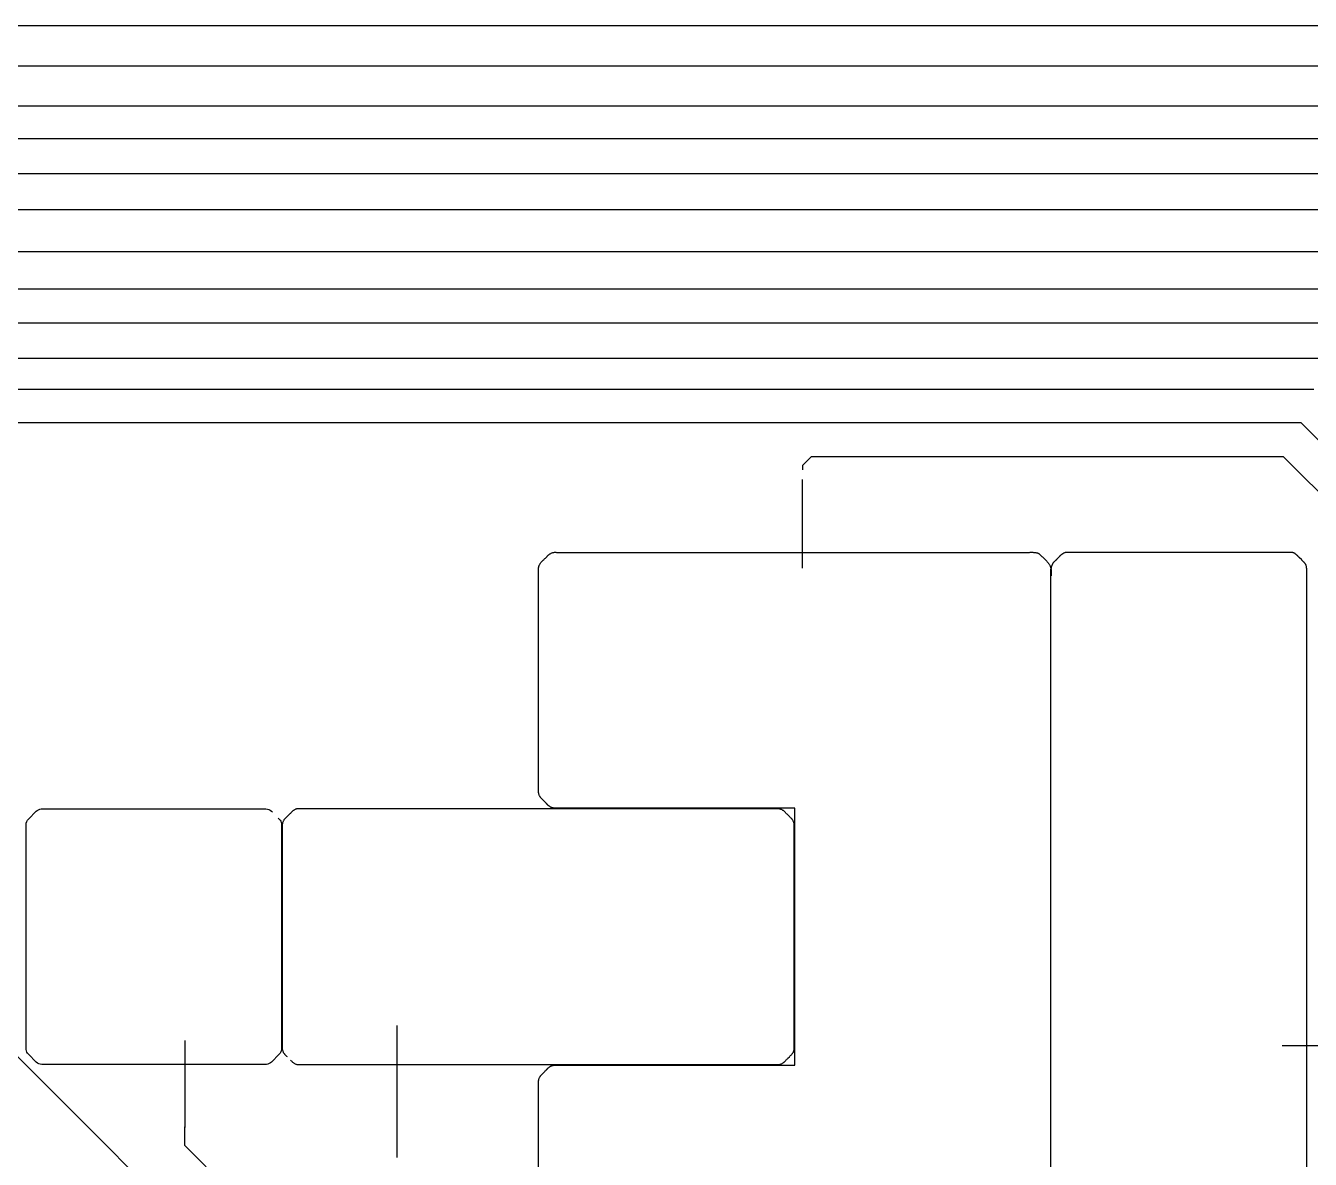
# Model space of a CAD drawing. Header units: millimetres. Extents: x -57500 to 57500, y -57500 to 57500.
# Drawn here: x 7025 to 17100, y 26395 to 35281 of the extents above; entities that cross this region are included whole.
import ezdxf

# ---------------------------------------------------------------- set-up
doc = ezdxf.new("R2010")
doc.units = ezdxf.units.MM

msp = doc.modelspace()

# ---------------------------------------------------------------- linework, layer by layer
for p, q in [((18960.85, 35281.4), (1755.55, 35281.4)), ((18746.1, 34965.05), (1804.4, 34965.05)), ((18612.2, 34650.55), (1959.15, 34650.55)), ((17870.1, 34394.25), (2244.85, 34394.25)), ((17763.6, 34119.35), (2564.95, 34119.35)), ((17665.95, 33837.4), (2867.35, 33837.4)), ((17585.75, 33509.1), (3118.2, 33509.1)), ((17497.6, 33216.1), (3371.75, 33216.1)), ((17380.9, 32948.3), (3604.55, 32948.3)), ((17266.3, 32672.4), (3897.85, 32672.4)), ((17127.2, 32429.85), (4460.95, 32429.85)), ((17028.85, 32169), (6269.05, 32169)), ((21479.65, 27718.2), (17028.85, 32169)), ((13186.75, 31901.6), (13117.85, 31832.7)), ((16890.45, 31901.6), (13186.75, 31901.6)), ((21229.95, 27562.1), (16890.45, 31901.6)), ((13117.85, 31832.7), (13117.85, 31800.6)), ((13118.75, 31029.9), (13118.75, 31723.75)), ((11124.484, 31132.083), (11126.982, 31134.152)), ((11126.982, 31134.152), (11129.745, 31136.217)), ((11129.745, 31136.217), (11132.816, 31138.291)), ((11132.816, 31138.291), (11136.156, 31140.349)), ((11136.156, 31140.349), (11139.702, 31142.358)), ((11139.702, 31142.358), (11143.39, 31144.283)), ((11143.39, 31144.283), (11147.159, 31146.09)), ((11147.159, 31146.09), (11150.945, 31147.746)), ((11150.945, 31147.746), (11154.686, 31149.215)), ((11154.686, 31149.215), (11158.319, 31150.466)), ((11158.319, 31150.466), (11161.783, 31151.462)), ((11161.783, 31151.462), (11165.06, 31152.199)), ((11165.06, 31152.199), (11168.2, 31152.706)), ((11168.2, 31152.706), (11171.258, 31153.021)), ((11171.258, 31153.021), (11174.289, 31153.177)), ((11174.289, 31153.177), (11177.349, 31153.209)), ((11177.349, 31153.209), (11180.492, 31153.154)), ((11180.492, 31153.154), (11183.774, 31153.045)), ((11183.774, 31153.045), (11187.25, 31152.919)), ((11187.25, 31152.919), (11190.972, 31152.807)), ((11190.972, 31152.807), (11194.959, 31152.721)), ((11194.959, 31152.721), (11199.214, 31152.656)), ((11199.214, 31152.656), (11203.738, 31152.61)), ((11203.738, 31152.61), (11208.533, 31152.579)), ((11208.533, 31152.579), (11213.6, 31152.56)), ((11213.6, 31152.56), (11218.94, 31152.551)), ((11218.94, 31152.551), (11224.556, 31152.548)), ((11224.556, 31152.548), (11230.449, 31152.547)), ((11230.449, 31152.547), (14770.47, 31152.547)), ((14770.47, 31152.547), (14789.856, 31152.548)), ((14789.856, 31152.548), (14807.393, 31152.55)), ((14807.393, 31152.55), (14823.18, 31152.555)), ((14823.18, 31152.555), (14837.311, 31152.566)), ((14837.311, 31152.566), (14849.885, 31152.584)), ((14849.885, 31152.584), (14860.998, 31152.611)), ((14860.998, 31152.611), (14870.746, 31152.647)), ((14870.746, 31152.647), (14879.227, 31152.696)), ((14879.227, 31152.696), (14886.539, 31152.759)), ((14886.539, 31152.759), (14892.805, 31152.833)), ((14892.805, 31152.833), (14898.185, 31152.912)), ((14898.185, 31152.912), (14902.841, 31152.989)), ((14902.841, 31152.989), (14906.933, 31153.056)), ((14906.933, 31153.056), (14910.624, 31153.107)), ((14910.624, 31153.107), (14914.074, 31153.133)), ((14914.074, 31153.133), (14917.445, 31153.129)), ((14917.445, 31153.129), (14920.899, 31153.086)), ((14920.899, 31153.086), (14924.577, 31152.998)), ((14924.577, 31152.998), (14928.48, 31152.855)), ((14928.48, 31152.855), (14932.54, 31152.645)), ((14932.54, 31152.645), (14936.686, 31152.357)), ((14936.686, 31152.357), (14940.851, 31151.98)), ((14940.851, 31151.98), (14944.966, 31151.504)), ((14944.966, 31151.504), (14948.962, 31150.916)), ((14948.962, 31150.916), (14952.771, 31150.207)), ((14952.771, 31150.207), (14956.323, 31149.365)), ((14956.323, 31149.365), (14959.581, 31148.378)), ((14959.581, 31148.378), (14962.587, 31147.239)), ((14962.587, 31147.239), (14965.395, 31145.939)), ((14965.395, 31145.939), (14968.058, 31144.468)), ((14968.058, 31144.468), (14970.63, 31142.817)), ((14970.63, 31142.817), (14973.166, 31140.978)), ((14973.166, 31140.978), (14975.72, 31138.942)), ((14975.72, 31138.942), (14978.345, 31136.699)), ((14978.345, 31136.699), (14981.094, 31134.243)), ((14981.094, 31134.243), (14983.971, 31131.594)), ((15146.631, 31133.262), (15144.289, 31131.406)), ((15149.128, 31135.139), (15146.631, 31133.262)), ((15151.751, 31137.014), (15149.128, 31135.139)), ((15154.472, 31138.865), (15151.751, 31137.014)), ((15157.264, 31140.669), (15154.472, 31138.865)), ((15160.098, 31142.403), (15157.264, 31140.669)), ((15162.947, 31144.045), (15160.098, 31142.403)), ((15165.784, 31145.571), (15162.947, 31144.045)), ((15168.579, 31146.96), (15165.784, 31145.571)), ((15171.305, 31148.188), (15168.579, 31146.96)), ((15173.936, 31149.233), (15171.305, 31148.188)), ((15176.471, 31150.095), (15173.936, 31149.233)), ((15178.935, 31150.789), (15176.471, 31150.095)), ((15181.353, 31151.334), (15178.935, 31150.789)), ((15183.753, 31151.748), (15181.353, 31151.334)), ((15186.158, 31152.049), (15183.753, 31151.748)), ((15188.597, 31152.256), (15186.158, 31152.049)), ((15191.093, 31152.385), (15188.597, 31152.256)), ((15193.674, 31152.457), (15191.093, 31152.385)), ((15196.365, 31152.487), (15193.674, 31152.457)), ((15199.192, 31152.495), (15196.365, 31152.487)), ((15202.182, 31152.498), (15199.192, 31152.495)), ((15205.366, 31152.5), (15202.182, 31152.498)), ((15208.779, 31152.501), (15205.366, 31152.5)), ((15212.455, 31152.502), (15208.779, 31152.501)), ((15216.429, 31152.503), (15212.455, 31152.502)), ((15220.735, 31152.504), (15216.429, 31152.503)), ((15225.407, 31152.504), (15220.735, 31152.504)), ((15230.48, 31152.505), (15225.407, 31152.504)), ((16847.242, 31152.505), (15230.48, 31152.505)), ((16854.75, 31152.506), (16847.242, 31152.505)), ((16861.767, 31152.507), (16854.75, 31152.506)), ((16868.308, 31152.509), (16861.767, 31152.507)), ((16874.39, 31152.512), (16868.308, 31152.509)), ((16880.03, 31152.516), (16874.39, 31152.512)), ((16885.245, 31152.522), (16880.03, 31152.516)), ((16890.052, 31152.53), (16885.245, 31152.522)), ((16894.467, 31152.539), (16890.052, 31152.53)), ((16898.506, 31152.551), (16894.467, 31152.539)), ((16902.191, 31152.565), (16898.506, 31152.551)), ((16905.566, 31152.581), (16902.191, 31152.565)), ((16908.681, 31152.597), (16905.566, 31152.581)), ((16911.585, 31152.614), (16908.681, 31152.597)), ((16914.329, 31152.628), (16911.585, 31152.614)), ((16916.963, 31152.641), (16914.329, 31152.628)), ((16919.536, 31152.651), (16916.963, 31152.641)), ((16922.099, 31152.656), (16919.536, 31152.651)), ((16924.701, 31152.657), (16922.099, 31152.656)), ((16927.393, 31152.652), (16924.701, 31152.657)), ((16930.225, 31152.639), (16927.393, 31152.652)), ((16933.221, 31152.617), (16930.225, 31152.639)), ((16936.354, 31152.577), (16933.221, 31152.617)), ((16939.588, 31152.51), (16936.354, 31152.577)), ((16942.889, 31152.408), (16939.588, 31152.51)), ((16946.221, 31152.261), (16942.889, 31152.408)), ((16949.55, 31152.062), (16946.221, 31152.261)), ((16952.841, 31151.801), (16949.55, 31152.062)), ((16956.06, 31151.47), (16952.841, 31151.801)), ((16959.17, 31151.06), (16956.06, 31151.47)), ((16962.137, 31150.563), (16959.17, 31151.06)), ((16964.928, 31149.969), (16962.137, 31150.563)), ((16967.537, 31149.273), (16964.928, 31149.969)), ((16969.99, 31148.47), (16967.537, 31149.273)), ((16972.315, 31147.555), (16969.99, 31148.47)), ((16974.536, 31146.525), (16972.315, 31147.555)), ((16976.682, 31145.375), (16974.536, 31146.525)), ((16978.779, 31144.1), (16976.682, 31145.375)), ((16980.853, 31142.696), (16978.779, 31144.1)), ((16982.931, 31141.159), (16980.853, 31142.696)), ((16985.041, 31139.485), (16982.931, 31141.159)), ((16987.208, 31137.669), (16985.041, 31139.485)), ((16989.456, 31135.709), (16987.208, 31137.669)), ((16991.779, 31133.621), (16989.456, 31135.709)), ((16994.158, 31131.431), (16991.779, 31133.621)), ((11047.406, 31031.511), (11047.789, 31034.55)), ((11047.789, 31034.55), (11048.372, 31037.652)), ((11048.372, 31037.652), (11049.191, 31040.871)), ((11049.191, 31040.871), (11050.28, 31044.257)), ((11050.28, 31044.257), (11051.638, 31047.809)), ((11051.638, 31047.809), (11053.227, 31051.467)), ((11053.227, 31051.467), (11055.011, 31055.173)), ((11055.011, 31055.173), (11056.949, 31058.867)), ((11056.949, 31058.867), (11059.006, 31062.489)), ((11059.006, 31062.489), (11061.141, 31065.979)), ((11061.141, 31065.979), (11063.317, 31069.278)), ((11063.317, 31069.278), (11065.495, 31072.327)), ((11065.495, 31072.327), (11067.645, 31075.078)), ((11067.645, 31075.078), (11069.775, 31077.565)), ((11069.775, 31077.565), (11071.908, 31079.851)), ((11071.908, 31079.851), (11074.069, 31081.998)), ((11074.069, 31081.998), (11076.281, 31084.069)), ((11076.281, 31084.069), (11078.567, 31086.125)), ((11078.567, 31086.125), (11080.951, 31088.231)), ((11080.951, 31088.231), (11083.458, 31090.447)), ((11083.458, 31090.447), (11086.109, 31092.838)), ((11086.109, 31092.838), (11088.909, 31095.431)), ((11088.909, 31095.431), (11091.817, 31098.19)), ((11091.817, 31098.19), (11094.79, 31101.071)), ((11094.79, 31101.071), (11097.782, 31104.029)), ((11097.782, 31104.029), (11100.749, 31107.02)), ((11100.749, 31107.02), (11103.647, 31109.999)), ((11103.647, 31109.999), (11106.431, 31112.921)), ((11106.431, 31112.921), (11109.057, 31115.743)), ((11109.057, 31115.743), (11111.485, 31118.422)), ((11111.485, 31118.422), (11113.733, 31120.952)), ((11113.733, 31120.952), (11115.863, 31123.353)), ((11115.863, 31123.353), (11117.94, 31125.645)), ((11117.94, 31125.645), (11120.026, 31127.851)), ((11120.026, 31127.851), (11122.186, 31129.99)), ((11122.186, 31129.99), (11124.484, 31132.083)), ((14983.971, 31131.594), (14986.938, 31128.799)), ((14986.938, 31128.799), (14989.955, 31125.906)), ((14989.955, 31125.906), (14992.981, 31122.964)), ((14992.981, 31122.964), (14995.976, 31120.021)), ((14995.976, 31120.021), (14998.9, 31117.124)), ((14998.9, 31117.124), (15001.711, 31114.323)), ((15001.711, 31114.323), (15004.371, 31111.665)), ((15004.371, 31111.665), (15024.875, 31091.161)), ((15024.875, 31091.161), (15027.56, 31088.47)), ((15027.56, 31088.47), (15030.389, 31085.61)), ((15030.389, 31085.61), (15033.32, 31082.605)), ((15033.32, 31082.605), (15036.312, 31079.476)), ((15036.312, 31079.476), (15039.322, 31076.247)), ((15039.322, 31076.247), (15042.309, 31072.939)), ((15042.309, 31072.939), (15045.23, 31069.577)), ((15045.23, 31069.577), (15048.045, 31066.181)), ((15048.045, 31066.181), (15050.711, 31062.77)), ((15050.711, 31062.77), (15053.192, 31059.292)), ((15053.192, 31059.292), (15055.452, 31055.646)), ((15055.452, 31055.646), (15057.458, 31051.731)), ((15057.458, 31051.731), (15059.177, 31047.445)), ((15059.177, 31047.445), (15060.572, 31042.686)), ((15060.572, 31042.686), (15061.611, 31037.353)), ((15061.611, 31037.353), (15062.26, 31031.344)), ((15067.606, 31033.177), (15067.172, 31030.563)), ((15068.188, 31035.912), (15067.606, 31033.177)), ((15068.927, 31038.782), (15068.188, 31035.912)), ((15069.813, 31041.759), (15068.927, 31038.782)), ((15070.83, 31044.81), (15069.813, 31041.759)), ((15071.964, 31047.9), (15070.83, 31044.81)), ((15073.201, 31050.995), (15071.964, 31047.9)), ((15074.525, 31054.061), (15073.201, 31050.995)), ((15075.923, 31057.065), (15074.525, 31054.061)), ((15077.38, 31059.972), (15075.923, 31057.065)), ((15078.881, 31062.748), (15077.38, 31059.972)), ((15080.412, 31065.36), (15078.881, 31062.748)), ((15081.958, 31067.774), (15080.412, 31065.36)), ((15083.516, 31069.986), (15081.958, 31067.774)), ((15085.094, 31072.028), (15083.516, 31069.986)), ((15086.701, 31073.933), (15085.094, 31072.028)), ((15088.347, 31075.734), (15086.701, 31073.933)), ((15090.04, 31077.464), (15088.347, 31075.734)), ((15091.79, 31079.156), (15090.04, 31077.464)), ((15093.606, 31080.844), (15091.79, 31079.156)), ((15095.496, 31082.561), (15093.606, 31080.844)), ((15097.471, 31084.34), (15095.496, 31082.561)), ((15099.54, 31086.214), (15097.471, 31084.34)), ((15101.709, 31088.213), (15099.54, 31086.214)), ((15103.967, 31090.334), (15101.709, 31088.213)), ((15106.291, 31092.554), (15103.967, 31090.334)), ((15108.659, 31094.851), (15106.291, 31092.554)), ((15111.046, 31097.201), (15108.659, 31094.851)), ((15113.431, 31099.581), (15111.046, 31097.201)), ((15115.79, 31101.97), (15113.431, 31099.581)), ((15118.1, 31104.343), (15115.79, 31101.97)), ((15120.338, 31106.678), (15118.1, 31104.343)), ((15122.482, 31108.952), (15120.338, 31106.678)), ((15124.508, 31111.142), (15122.482, 31108.952)), ((15126.402, 31113.231), (15124.508, 31111.142)), ((15128.184, 31115.226), (15126.402, 31113.231)), ((15129.885, 31117.143), (15128.184, 31115.226)), ((15131.537, 31118.997), (15129.885, 31117.143)), ((15133.17, 31120.801), (15131.537, 31118.997)), ((15134.814, 31122.57), (15133.17, 31120.801)), ((15136.501, 31124.319), (15134.814, 31122.57)), ((15138.261, 31126.062), (15136.501, 31124.319)), ((15140.126, 31127.815), (15138.261, 31126.062)), ((15142.125, 31129.591), (15140.126, 31127.815)), ((15144.289, 31131.406), (15142.125, 31129.591)), ((16996.572, 31129.164), (16994.158, 31131.431)), ((16999.001, 31126.845), (16996.572, 31129.164)), ((17001.424, 31124.501), (16999.001, 31126.845)), ((17003.822, 31122.156), (17001.424, 31124.501)), ((17006.173, 31119.836), (17003.822, 31122.156)), ((17008.458, 31117.567), (17006.173, 31119.836)), ((17010.657, 31115.374), (17008.458, 31117.567)), ((17012.749, 31113.283), (17010.657, 31115.374)), ((17032.717, 31093.315), (17012.749, 31113.283)), ((17034.845, 31091.186), (17032.717, 31093.315)), ((17037.066, 31088.958), (17034.845, 31091.186)), ((17039.356, 31086.65), (17037.066, 31088.958)), ((17041.69, 31084.285), (17039.356, 31086.65)), ((17044.042, 31081.881), (17041.69, 31084.285)), ((17046.389, 31079.461), (17044.042, 31081.881)), ((17048.704, 31077.045), (17046.389, 31079.461)), ((17050.962, 31074.653), (17048.704, 31077.045)), ((17053.139, 31072.306), (17050.962, 31074.653)), ((17055.21, 31070.025), (17053.139, 31072.306)), ((17057.15, 31067.828), (17055.21, 31070.025)), ((17058.95, 31065.701), (17057.15, 31067.828)), ((17060.617, 31063.6), (17058.95, 31065.701)), ((17062.155, 31061.481), (17060.617, 31063.6)), ((17063.569, 31059.299), (17062.155, 31061.481)), ((17064.864, 31057.011), (17063.569, 31059.299)), ((17066.047, 31054.572), (17064.864, 31057.011)), ((17067.122, 31051.938), (17066.047, 31054.572)), ((17068.094, 31049.065), (17067.122, 31051.938)), ((17068.969, 31045.908), (17068.094, 31049.065)), ((17069.751, 31042.424), (17068.969, 31045.908)), ((17070.447, 31038.577), (17069.751, 31042.424)), ((17071.061, 31034.394), (17070.447, 31038.577)), ((17071.596, 31029.928), (17071.061, 31034.394)), ((11047.097, 31025.412), (11047.187, 31028.483)), ((11047.101, 31022.245), (11047.097, 31025.412)), ((11047.161, 31018.929), (11047.101, 31022.245)), ((11047.244, 31015.41), (11047.161, 31018.929)), ((11047.187, 31028.483), (11047.406, 31031.511)), ((11047.317, 31011.633), (11047.244, 31015.41)), ((11047.374, 31007.536), (11047.317, 31011.633)), ((11047.416, 31003.052), (11047.374, 31007.536)), ((11047.445, 30998.115), (11047.416, 31003.052)), ((11047.465, 30992.658), (11047.445, 30998.115)), ((11047.476, 30986.616), (11047.465, 30992.658)), ((11047.482, 30979.921), (11047.476, 30986.616)), ((11047.484, 30972.508), (11047.482, 30979.921)), ((11047.484, 29364.501), (11047.484, 30972.508)), ((15062.484, 31024.557), (15062.484, 25255.537)), ((15066.591, 31023.156), (15066.579, 31020.733)), ((15066.579, 31020.733), (15066.629, 31018.284)), ((15066.682, 31025.583), (15066.591, 31023.156)), ((15066.629, 31018.284), (15066.724, 31015.778)), ((15066.87, 31028.042), (15066.682, 31025.583)), ((15066.724, 31015.778), (15066.847, 31013.186)), ((15066.847, 31013.186), (15066.981, 31010.479)), ((15067.172, 31030.563), (15066.87, 31028.042)), ((15066.981, 31010.479), (15067.107, 31007.626)), ((15067.107, 31007.626), (15067.214, 31004.605)), ((15067.214, 31004.605), (15067.3, 31001.411)), ((15067.3, 31001.411), (15067.369, 30998.044)), ((15067.369, 30998.044), (15067.422, 30994.504)), ((15067.422, 30994.504), (15067.461, 30990.789)), ((15067.461, 30990.789), (15067.488, 30986.899)), ((15067.488, 30986.899), (15067.506, 30982.833)), ((15067.506, 30982.833), (15067.516, 30978.59)), ((15067.516, 30978.59), (15067.521, 30974.171)), ((15067.521, 30974.171), (15067.522, 30969.574)), ((17072.058, 31025.23), (17071.596, 31029.928)), ((17072.45, 31020.353), (17072.058, 31025.23)), ((17072.776, 31015.349), (17072.45, 31020.353)), ((17073.041, 31010.269), (17072.776, 31015.349)), ((17072.795, 30929.462), (17072.882, 30937.054)), ((17072.882, 30937.054), (17072.981, 30943.983)), ((17072.981, 30943.983), (17073.088, 30950.331)), ((17073.25, 31005.165), (17073.041, 31010.269)), ((17073.088, 30950.331), (17073.197, 30956.183)), ((17073.197, 30956.183), (17073.302, 30961.621)), ((17073.406, 31000.091), (17073.25, 31005.165)), ((17073.302, 30961.621), (17073.399, 30966.729)), ((17073.399, 30966.729), (17073.483, 30971.591)), ((17073.513, 30995.096), (17073.406, 31000.091)), ((17073.483, 30971.591), (17073.548, 30976.288)), ((17073.576, 30990.235), (17073.513, 30995.096)), ((17073.548, 30976.288), (17073.588, 30980.906)), ((17073.599, 30985.527), (17073.576, 30990.235)), ((17073.588, 30980.906), (17073.599, 30985.527)), ((17072.523, 30824.388), (17072.525, 30839.731)), ((17072.525, 30839.731), (17072.531, 30854.079)), ((17072.531, 30854.079), (17072.542, 30867.465)), ((17072.542, 30867.465), (17072.56, 30879.923)), ((17072.56, 30879.923), (17072.585, 30891.487)), ((17072.585, 30891.487), (17072.62, 30902.19)), ((17072.62, 30902.19), (17072.666, 30912.064)), ((17072.666, 30912.064), (17072.723, 30921.143)), ((17072.723, 30921.143), (17072.795, 30929.462)), ((17072.522, 30808.018), (17072.523, 30824.388)), ((17072.522, 23245.495), (17072.522, 30808.018)), ((11047.271, 29315.459), (11047.355, 29321.885)), ((11047.355, 29321.885), (11047.414, 29328.966)), ((11047.414, 29328.966), (11047.451, 29336.735)), ((11047.451, 29336.735), (11047.472, 29345.225)), ((11047.472, 29345.225), (11047.481, 29354.469)), ((11047.481, 29354.469), (11047.484, 29364.501)), ((11046.172, 29284.926), (11046.262, 29288.254)), ((11046.177, 29281.699), (11046.172, 29284.926)), ((11046.304, 29278.481), (11046.177, 29281.699)), ((11046.262, 29288.254), (11046.418, 29291.777)), ((11046.582, 29275.178), (11046.304, 29278.481)), ((11046.418, 29291.777), (11046.613, 29295.587)), ((11047.038, 29271.698), (11046.582, 29275.178)), ((11046.613, 29295.587), (11046.818, 29299.777)), ((11046.818, 29299.777), (11047.006, 29304.441)), ((11047.006, 29304.441), (11047.156, 29309.656)), ((11047.689, 29267.993), (11047.038, 29271.698)), ((11047.156, 29309.656), (11047.271, 29315.459)), ((11048.522, 29264.119), (11047.689, 29267.993)), ((11049.521, 29260.143), (11048.522, 29264.119)), ((11050.669, 29256.137), (11049.521, 29260.143)), ((11051.951, 29252.167), (11050.669, 29256.137)), ((11053.35, 29248.305), (11051.951, 29252.167)), ((11054.851, 29244.618), (11053.35, 29248.305)), ((11056.436, 29241.177), (11054.851, 29244.618)), ((11058.09, 29238.045), (11056.436, 29241.177)), ((11059.814, 29235.22), (11058.09, 29238.045)), ((11061.619, 29232.64), (11059.814, 29235.22)), ((11063.519, 29230.243), (11061.619, 29232.64)), ((11065.526, 29227.964), (11063.519, 29230.243)), ((11067.653, 29225.742), (11065.526, 29227.964)), ((11069.913, 29223.513), (11067.653, 29225.742)), ((11072.318, 29221.213), (11069.913, 29223.513)), ((11074.881, 29218.78), (11072.318, 29221.213)), ((11077.607, 29216.165), (11074.881, 29218.78)), ((7100.306, 29116.291), (7107.738, 29123.704)), ((7107.738, 29123.704), (7115.957, 29130.255)), ((7115.957, 29130.255), (7125.074, 29135.538)), ((7125.074, 29135.538), (7134.924, 29139.406)), ((7134.924, 29139.406), (7145.393, 29141.774)), ((7145.393, 29141.774), (7156.088, 29142.501)), ((7156.088, 29142.501), (8897.139, 29142.501)), ((8897.139, 29142.501), (8908.947, 29142.419)), ((8908.947, 29142.419), (8920.635, 29140.624)), ((8920.635, 29140.624), (8931.926, 29136.918)), ((8931.926, 29136.918), (8942.419, 29131.361)), ((8942.419, 29131.361), (8951.807, 29124.179)), ((8951.807, 29124.179), (8960.177, 29115.85)), ((9112.373, 29118.828), (9109.85, 29116.148)), ((9114.768, 29121.3), (9112.373, 29118.828)), ((9117.187, 29123.624), (9114.768, 29121.3)), ((9119.784, 29125.859), (9117.187, 29123.624)), ((9122.71, 29128.065), (9119.784, 29125.859)), ((9126.102, 29130.294), (9122.71, 29128.065)), ((9129.918, 29132.519), (9126.102, 29130.294)), ((9134.004, 29134.662), (9129.918, 29132.519)), ((9138.205, 29136.645), (9134.004, 29134.662)), ((9142.366, 29138.388), (9138.205, 29136.645)), ((9146.333, 29139.815), (9142.366, 29138.388)), ((9149.99, 29140.865), (9146.333, 29139.815)), ((9153.416, 29141.576), (9149.99, 29140.865)), ((9156.752, 29142.018), (9153.416, 29141.576)), ((9160.139, 29142.257), (9156.752, 29142.018)), ((9163.718, 29142.362), (9160.139, 29142.257)), ((9167.628, 29142.4), (9163.718, 29142.362)), ((9171.975, 29142.423), (9167.628, 29142.4)), ((9176.772, 29142.438), (9171.975, 29142.423)), ((9182.023, 29142.446), (9176.772, 29142.438)), ((9187.731, 29142.45), (9182.023, 29142.446)), ((9193.899, 29142.451), (9187.731, 29142.45)), ((12873.979, 29142.451), (9193.899, 29142.451)), ((11080.462, 29213.391), (11077.607, 29216.165)), ((11083.402, 29210.5), (11080.462, 29213.391)), ((11086.382, 29207.537), (11083.402, 29210.5)), ((11089.356, 29204.544), (11086.382, 29207.537)), ((11092.279, 29201.566), (11089.356, 29204.544)), ((11095.106, 29198.645), (11092.279, 29201.566)), ((11097.792, 29195.826), (11095.106, 29198.645)), ((11100.292, 29193.151), (11097.792, 29195.826)), ((11102.593, 29190.64), (11100.292, 29193.151)), ((11104.733, 29188.273), (11102.593, 29190.64)), ((11106.756, 29186.023), (11104.733, 29188.273)), ((11108.703, 29183.867), (11106.756, 29186.023)), ((11110.62, 29181.779), (11108.703, 29183.867)), ((11112.548, 29179.736), (11110.62, 29181.779)), ((11114.532, 29177.712), (11112.548, 29179.736)), ((11116.613, 29175.683), (11114.532, 29177.712)), ((11118.833, 29173.626), (11116.613, 29175.683)), ((11121.179, 29171.549), (11118.833, 29173.626)), ((11123.612, 29169.48), (11121.179, 29171.549)), ((11126.089, 29167.443), (11123.612, 29169.48)), ((11128.569, 29165.467), (11126.089, 29167.443)), ((11131.011, 29163.579), (11128.569, 29165.467)), ((11133.372, 29161.804), (11131.011, 29163.579)), ((11135.612, 29160.169), (11133.372, 29161.804)), ((11137.688, 29158.703), (11135.612, 29160.169)), ((11139.575, 29157.421), (11137.688, 29158.703)), ((11141.3, 29156.31), (11139.575, 29157.421)), ((11142.905, 29155.346), (11141.3, 29156.31)), ((11144.428, 29154.507), (11142.905, 29155.346)), ((11145.911, 29153.772), (11144.428, 29154.507)), ((11147.392, 29153.118), (11145.911, 29153.772)), ((11148.913, 29152.523), (11147.392, 29153.118)), ((11150.514, 29151.965), (11148.913, 29152.523)), ((11152.233, 29151.421), (11150.514, 29151.965)), ((11154.081, 29150.883), (11152.233, 29151.421)), ((11156.026, 29150.357), (11154.081, 29150.883)), ((11158.038, 29149.852), (11156.026, 29150.357)), ((11160.084, 29149.375), (11158.038, 29149.852)), ((11162.133, 29148.934), (11160.084, 29149.375)), ((11164.154, 29148.538), (11162.133, 29148.934)), ((11166.113, 29148.194), (11164.154, 29148.538)), ((11167.98, 29147.91), (11166.113, 29148.194)), ((11169.732, 29147.692), (11167.98, 29147.91)), ((11171.415, 29147.538), (11169.732, 29147.692)), ((11173.109, 29147.437), (11171.415, 29147.538)), ((11174.892, 29147.381), (11173.109, 29147.437)), ((11176.846, 29147.36), (11174.892, 29147.381)), ((11179.048, 29147.367), (11176.846, 29147.36)), ((11181.579, 29147.392), (11179.048, 29147.367)), ((11184.518, 29147.426), (11181.579, 29147.392)), ((11187.945, 29147.459), (11184.518, 29147.426)), ((11191.932, 29147.487), (11187.945, 29147.459)), ((11196.53, 29147.508), (11191.932, 29147.487)), ((11201.787, 29147.524), (11196.53, 29147.508)), ((11207.753, 29147.534), (11201.787, 29147.524)), ((11214.476, 29147.541), (11207.753, 29147.534)), ((11222.004, 29147.545), (11214.476, 29147.541)), ((11230.387, 29147.547), (11222.004, 29147.545)), ((13057.484, 29147.547), (11230.387, 29147.547)), ((12884.775, 29142.452), (12873.979, 29142.451)), ((12894.296, 29142.454), (12884.775, 29142.452)), ((12902.625, 29142.459), (12894.296, 29142.454)), ((12909.846, 29142.469), (12902.625, 29142.459)), ((12916.041, 29142.484), (12909.846, 29142.469)), ((12921.3, 29142.503), (12916.041, 29142.484)), ((12925.789, 29142.484), (12921.3, 29142.503)), ((12929.734, 29142.36), (12925.789, 29142.484)), ((12933.356, 29142.063), (12929.734, 29142.36)), ((12936.882, 29141.522), (12933.356, 29142.063)), ((12940.534, 29140.67), (12936.882, 29141.522)), ((12944.493, 29139.453), (12940.534, 29140.67)), ((12948.689, 29137.912), (12944.493, 29139.453)), ((12952.961, 29136.118), (12948.689, 29137.912)), ((12957.152, 29134.143), (12952.961, 29136.118)), ((12961.103, 29132.059), (12957.152, 29134.143)), ((12964.655, 29129.938), (12961.103, 29132.059)), ((12967.723, 29127.821), (12964.655, 29129.938)), ((12970.425, 29125.665), (12967.723, 29127.821)), ((12972.914, 29123.415), (12970.425, 29125.665)), ((12975.342, 29121.012), (12972.914, 29123.415)), ((12977.862, 29118.402), (12975.342, 29121.012)), ((12980.622, 29115.529), (12977.862, 29118.402)), ((13057.484, 27132.547), (13057.484, 29147.547)), ((7027.521, 29007.119), (7027.603, 29018.927)), ((7027.603, 29018.927), (7029.398, 29030.615)), ((7029.398, 29030.615), (7033.104, 29041.906)), ((7033.104, 29041.906), (7038.661, 29052.399)), ((7038.661, 29052.399), (7045.843, 29061.787)), ((7045.843, 29061.787), (7054.172, 29070.157)), ((7054.172, 29070.157), (7100.306, 29116.291)), ((9006.311, 29069.716), (9013.723, 29062.284)), ((9013.723, 29062.284), (9020.275, 29054.065)), ((9020.275, 29054.065), (9025.558, 29044.948)), ((9025.558, 29044.948), (9029.425, 29035.098)), ((9029.425, 29035.098), (9031.794, 29024.629)), ((9031.794, 29024.629), (9032.521, 29013.934)), ((9037.49, 29020.395), (9037.156, 29016.383)), ((9038.101, 29024.252), (9037.49, 29020.395)), ((9039.02, 29028.418), (9038.101, 29024.252)), ((9040.205, 29032.8), (9039.02, 29028.418)), ((9041.607, 29037.234), (9040.205, 29032.8)), ((9043.176, 29041.553), (9041.607, 29037.234)), ((9044.861, 29045.593), (9043.176, 29041.553)), ((9046.614, 29049.192), (9044.861, 29045.593)), ((9048.431, 29052.329), (9046.614, 29049.192)), ((9050.361, 29055.14), (9048.431, 29052.329)), ((9052.453, 29057.772), (9050.361, 29055.14)), ((9054.76, 29060.371), (9052.453, 29057.772)), ((9057.331, 29063.082), (9054.76, 29060.371)), ((9060.208, 29066.036), (9057.331, 29063.082)), ((9063.336, 29069.216), (9060.208, 29066.036)), ((9066.601, 29072.512), (9063.336, 29069.216)), ((9069.888, 29075.816), (9066.601, 29072.512)), ((9073.083, 29079.017), (9069.888, 29075.816)), ((9076.071, 29082.006), (9073.083, 29079.017)), ((9081.249, 29087.184), (9076.071, 29082.006)), ((9083.621, 29089.557), (9081.249, 29087.184)), ((9086.001, 29091.936), (9083.621, 29089.557)), ((9091.238, 29097.173), (9086.001, 29091.936)), ((9094.259, 29100.197), (9091.238, 29097.173)), ((9097.469, 29103.42), (9094.259, 29100.197)), ((9100.749, 29106.734), (9097.469, 29103.42)), ((9103.984, 29110.032), (9100.749, 29106.734)), ((9107.055, 29113.205), (9103.984, 29110.032)), ((9109.85, 29116.148), (9107.055, 29113.205)), ((12983.667, 29112.404), (12980.622, 29115.529)), ((12986.891, 29109.13), (12983.667, 29112.404)), ((12990.177, 29105.815), (12986.891, 29109.13)), ((12993.412, 29102.568), (12990.177, 29105.815)), ((12996.478, 29099.499), (12993.412, 29102.568)), ((13017.768, 29078.209), (12996.478, 29099.499)), ((13021.052, 29074.923), (13017.768, 29078.209)), ((13024.343, 29071.631), (13021.052, 29074.923)), ((13027.526, 29068.444), (13024.343, 29071.631)), ((13030.491, 29065.474), (13027.526, 29068.444)), ((13033.163, 29062.774), (13030.491, 29065.474)), ((13035.574, 29060.223), (13033.163, 29062.774)), ((13037.777, 29057.673), (13035.574, 29060.223)), ((13039.824, 29054.976), (13037.777, 29057.673)), ((13041.767, 29051.982), (13039.824, 29054.976)), ((13043.656, 29048.546), (13041.767, 29051.982)), ((13045.501, 29044.642), (13043.656, 29048.546)), ((13047.249, 29040.421), (13045.501, 29044.642)), ((13048.841, 29036.048), (13047.249, 29040.421)), ((13050.22, 29031.686), (13048.841, 29036.048)), ((13051.328, 29027.501), (13050.22, 29031.686)), ((13052.112, 29023.645), (13051.328, 29027.501)), ((13052.587, 29020.1), (13052.112, 29023.645)), ((13052.818, 29016.719), (13052.587, 29020.1)), ((7027.521, 27266.069), (7027.521, 29007.119)), ((9032.521, 29013.934), (9032.521, 27272.883)), ((9037.156, 29016.383), (9037.033, 29011.502)), ((9037.033, 29011.502), (9037.058, 29005.038)), ((9037.058, 29005.038), (9037.168, 28996.275)), ((9037.168, 28996.275), (9037.297, 28984.498)), ((9037.297, 28984.498), (9037.395, 28969.021)), ((9037.395, 28969.021), (9037.459, 28949.256)), ((9037.459, 28949.256), (9037.497, 28924.639)), ((9037.497, 28924.639), (9037.515, 28894.602)), ((13052.521, 28968.688), (13052.522, 28977.486)), ((13052.521, 27436.563), (13052.521, 28968.688)), ((13052.522, 28977.486), (13052.527, 28985.04)), ((13052.527, 28985.04), (13052.544, 28991.514)), ((13052.544, 28991.514), (13052.577, 28997.07)), ((13052.577, 28997.07), (13052.633, 29001.871)), ((13052.633, 29001.871), (13052.717, 29006.081)), ((13052.717, 29006.081), (13052.816, 29009.859)), ((13052.816, 29009.859), (13052.872, 29013.356)), ((13052.872, 29013.356), (13052.818, 29016.719)), ((9037.515, 28894.602), (9037.52, 28858.581)), ((9037.52, 28858.581), (9037.521, 28816.015)), ((9037.521, 28816.015), (9037.521, 27305.577)), ((9934.7, 27444.55), (9934.7, 26408.6)), ((13052.524, 27398.14), (13052.521, 27436.563)), ((7515.2, 26645.9), (6838.35, 27322.75)), ((8274.1, 27326.25), (8274.1, 26643.4)), ((9037.521, 27305.577), (9037.517, 27297.573)), ((13052.536, 27365.915), (13052.524, 27398.14)), ((13052.565, 27339.322), (13052.536, 27365.915)), ((13052.619, 27317.795), (13052.565, 27339.322)), ((13052.703, 27300.768), (13052.619, 27317.795)), ((7028.248, 27255.373), (7027.521, 27266.069)), ((7030.616, 27244.905), (7028.248, 27255.373)), ((7034.484, 27235.055), (7030.616, 27244.905)), ((7039.767, 27225.937), (7034.484, 27235.055)), ((7046.318, 27217.718), (7039.767, 27225.937)), ((7053.731, 27210.286), (7046.318, 27217.718)), ((7099.865, 27164.152), (7053.731, 27210.286)), ((9005.87, 27209.845), (8959.736, 27163.711)), ((9014.199, 27218.215), (9005.87, 27209.845)), ((9021.381, 27227.603), (9014.199, 27218.215)), ((9026.938, 27238.096), (9021.381, 27227.603)), ((9030.643, 27249.387), (9026.938, 27238.096)), ((9032.438, 27261.075), (9030.643, 27249.387)), ((9032.521, 27272.883), (9032.438, 27261.075)), ((9037.261, 27271.426), (9037.181, 27267.841)), ((9037.181, 27267.841), (9037.186, 27264.444)), ((9037.186, 27264.444), (9037.342, 27261.088)), ((9037.36, 27275.349), (9037.261, 27271.426)), ((9037.342, 27261.088), (9037.718, 27257.622)), ((9037.432, 27279.762), (9037.36, 27275.349)), ((9037.479, 27284.829), (9037.432, 27279.762)), ((9037.506, 27290.711), (9037.479, 27284.829)), ((9037.517, 27297.573), (9037.506, 27290.711)), ((9037.718, 27257.622), (9038.378, 27253.898)), ((9038.378, 27253.898), (9039.369, 27249.822)), ((9039.369, 27249.822), (9040.653, 27245.508)), ((9040.653, 27245.508), (9042.172, 27241.12)), ((9042.172, 27241.12), (9043.867, 27236.823)), ((9043.867, 27236.823), (9045.682, 27232.78)), ((9045.682, 27232.78), (9047.559, 27229.155)), ((9047.559, 27229.155), (9049.476, 27226.011)), ((9049.476, 27226.011), (9051.478, 27223.22)), ((9051.478, 27223.22), (9053.616, 27220.632)), ((9053.616, 27220.632), (9055.943, 27218.099)), ((9055.943, 27218.099), (9058.51, 27215.473)), ((9058.51, 27215.473), (9061.367, 27212.608)), ((9061.367, 27212.608), (9064.497, 27209.474)), ((9064.497, 27209.474), (9067.819, 27206.15)), ((9067.819, 27206.15), (9071.249, 27202.719)), ((13018.145, 27202.073), (13021.388, 27205.325)), ((13021.388, 27205.325), (13024.68, 27208.639)), ((13024.68, 27208.639), (13027.907, 27211.904)), ((13027.907, 27211.904), (13030.953, 27215.011)), ((13030.953, 27215.011), (13033.714, 27217.864)), ((13033.714, 27217.864), (13036.179, 27220.516)), ((13036.179, 27220.516), (13038.399, 27223.11)), ((13038.399, 27223.11), (13040.424, 27225.792)), ((13040.424, 27225.792), (13042.306, 27228.709)), ((13042.306, 27228.709), (13044.094, 27232.007)), ((13044.094, 27232.007), (13045.826, 27235.788)), ((13045.826, 27235.788), (13047.473, 27239.953)), ((13047.473, 27239.953), (13048.985, 27244.335)), ((13048.985, 27244.335), (13050.311, 27248.769)), ((13050.311, 27248.769), (13051.402, 27253.089)), ((13051.402, 27253.089), (13052.207, 27257.13)), ((13052.207, 27257.13), (13052.706, 27260.962)), ((13052.824, 27287.673), (13052.703, 27300.768)), ((13052.706, 27260.962), (13052.954, 27265.218)), ((13052.948, 27277.858), (13052.824, 27287.673)), ((13053.013, 27270.611), (13052.948, 27277.858)), ((13052.954, 27265.218), (13053.013, 27270.611)), ((17522.05, 27284.8), (16880.95, 27284.8)), ((7108.234, 27155.823), (7099.865, 27164.152)), ((7117.623, 27148.641), (7108.234, 27155.823)), ((7128.116, 27143.084), (7117.623, 27148.641)), ((7139.407, 27139.379), (7128.116, 27143.084)), ((7151.095, 27137.584), (7139.407, 27139.379)), ((7162.902, 27137.501), (7151.095, 27137.584)), ((8903.953, 27137.501), (7162.902, 27137.501)), ((8914.649, 27138.228), (8903.953, 27137.501)), ((8925.117, 27140.597), (8914.649, 27138.228)), ((8934.967, 27144.464), (8925.117, 27140.597)), ((8944.085, 27149.747), (8934.967, 27144.464)), ((8952.304, 27156.299), (8944.085, 27149.747)), ((8959.736, 27163.711), (8952.304, 27156.299)), ((9071.249, 27202.719), (9074.703, 27199.264)), ((9101.516, 27172.451), (9106.705, 27167.223)), ((9106.705, 27167.223), (9111.121, 27162.764)), ((9111.121, 27162.764), (9115.006, 27158.944)), ((9115.006, 27158.944), (9118.603, 27155.634)), ((9118.603, 27155.634), (9122.155, 27152.705)), ((9122.155, 27152.705), (9125.901, 27150.026)), ((9125.901, 27150.026), (9129.968, 27147.521)), ((9129.968, 27147.521), (9134.251, 27145.221)), ((9134.251, 27145.221), (9138.617, 27143.164)), ((9138.617, 27143.164), (9142.936, 27141.394)), ((9142.936, 27141.394), (9147.076, 27139.949)), ((9147.076, 27139.949), (9150.913, 27138.871)), ((9150.913, 27138.871), (9154.491, 27138.144)), ((9154.491, 27138.144), (9158.027, 27137.703)), ((9158.027, 27137.703), (9161.744, 27137.478)), ((9161.744, 27137.478), (9165.868, 27137.402)), ((9165.868, 27137.402), (9170.621, 27137.406)), ((9170.621, 27137.406), (9176.22, 27137.425)), ((9176.22, 27137.425), (9182.791, 27137.438)), ((9182.791, 27137.438), (9190.42, 27137.445)), ((9190.42, 27137.445), (9199.189, 27137.449)), ((9199.189, 27137.449), (9209.181, 27137.451)), ((9209.181, 27137.451), (12898.521, 27137.451)), ((11114.532, 27102.383), (11116.613, 27104.412)), ((11116.613, 27104.412), (11118.833, 27106.469)), ((11118.833, 27106.469), (11121.179, 27108.545)), ((11121.179, 27108.545), (11123.612, 27110.615)), ((11123.612, 27110.615), (11126.089, 27112.651)), ((11126.089, 27112.651), (11128.569, 27114.627)), ((11128.569, 27114.627), (11131.011, 27116.516)), ((11131.011, 27116.516), (11133.372, 27118.291)), ((11133.372, 27118.291), (11135.612, 27119.925)), ((11135.612, 27119.925), (11137.688, 27121.392)), ((11137.688, 27121.392), (11139.575, 27122.673)), ((11139.575, 27122.673), (11141.3, 27123.785)), ((11141.3, 27123.785), (11142.905, 27124.749)), ((11142.905, 27124.749), (11144.428, 27125.587)), ((11144.428, 27125.587), (11145.911, 27126.322)), ((11145.911, 27126.322), (11147.392, 27126.976)), ((11147.392, 27126.976), (11148.913, 27127.571)), ((11148.913, 27127.571), (11150.514, 27128.13)), ((11150.514, 27128.13), (11152.233, 27128.674)), ((11152.233, 27128.674), (11154.081, 27129.212)), ((11154.081, 27129.212), (11156.026, 27129.738)), ((11156.026, 27129.738), (11158.038, 27130.243)), ((11158.038, 27130.243), (11160.084, 27130.72)), ((11160.084, 27130.72), (11162.133, 27131.16)), ((11162.133, 27131.16), (11164.154, 27131.556)), ((11164.154, 27131.556), (11166.113, 27131.901)), ((11166.113, 27131.901), (11167.98, 27132.185)), ((11167.98, 27132.185), (11169.732, 27132.402)), ((11169.732, 27132.402), (11171.415, 27132.557)), ((11171.415, 27132.557), (11173.109, 27132.658)), ((11173.109, 27132.658), (11174.892, 27132.714)), ((11174.892, 27132.714), (11176.846, 27132.734)), ((11176.846, 27132.734), (11179.048, 27132.727)), ((11179.048, 27132.727), (11181.579, 27132.703)), ((11181.579, 27132.703), (11184.518, 27132.669)), ((11184.518, 27132.669), (11187.945, 27132.635)), ((11187.945, 27132.635), (11191.932, 27132.608)), ((11191.932, 27132.608), (11196.53, 27132.586)), ((11196.53, 27132.586), (11201.787, 27132.571)), ((11201.787, 27132.571), (11207.753, 27132.56)), ((11207.753, 27132.56), (11214.476, 27132.553)), ((11214.476, 27132.553), (11222.004, 27132.549)), ((11222.004, 27132.549), (11230.387, 27132.548)), ((11230.387, 27132.548), (11239.672, 27132.547)), ((11239.672, 27132.547), (13057.484, 27132.547)), ((12898.521, 27137.451), (12904.515, 27137.453)), ((12904.515, 27137.453), (12910.05, 27137.459)), ((12910.05, 27137.459), (12915.131, 27137.469)), ((12915.131, 27137.469), (12919.758, 27137.487)), ((12919.758, 27137.487), (12923.935, 27137.513)), ((12923.935, 27137.513), (12927.704, 27137.568)), ((12927.704, 27137.568), (12931.193, 27137.716)), ((12931.193, 27137.716), (12934.545, 27138.023)), ((12934.545, 27138.023), (12937.899, 27138.559)), ((12937.899, 27138.559), (12941.395, 27139.39)), ((12941.395, 27139.39), (12945.17, 27140.583)), ((12945.17, 27140.583), (12949.229, 27142.138)), ((12949.229, 27142.138), (12953.423, 27143.981)), ((12953.423, 27143.981), (12957.599, 27146.033)), ((12957.599, 27146.033), (12961.602, 27148.216)), ((12961.602, 27148.216), (12965.275, 27150.452)), ((12965.275, 27150.452), (12968.483, 27152.669)), ((12968.483, 27152.669), (12971.267, 27154.879)), ((12971.267, 27154.879), (12973.779, 27157.14)), ((12973.779, 27157.14), (12976.171, 27159.513)), ((12976.171, 27159.513), (12978.596, 27162.057)), ((12978.596, 27162.057), (12981.206, 27164.83)), ((12981.206, 27164.83), (12984.117, 27167.871)), ((12984.117, 27167.871), (12987.264, 27171.104)), ((12987.264, 27171.104), (12990.53, 27174.421)), ((12990.53, 27174.421), (12993.797, 27177.713)), ((12993.797, 27177.713), (12996.949, 27180.874)), ((12996.949, 27180.874), (12999.869, 27183.795)), ((12999.869, 27183.795), (13002.504, 27186.429)), ((13002.504, 27186.429), (13015.065, 27198.99)), ((13015.065, 27198.99), (13018.145, 27202.073)), ((11046.304, 27001.614), (11046.582, 27004.916)), ((11046.582, 27004.916), (11047.038, 27008.396)), ((11047.038, 27008.396), (11047.689, 27012.101)), ((11047.689, 27012.101), (11048.522, 27015.976)), ((11048.522, 27015.976), (11049.521, 27019.951)), ((11049.521, 27019.951), (11050.669, 27023.958)), ((11050.669, 27023.958), (11051.951, 27027.927)), ((11051.951, 27027.927), (11053.35, 27031.79)), ((11053.35, 27031.79), (11054.851, 27035.476)), ((11054.851, 27035.476), (11056.436, 27038.918)), ((11056.436, 27038.918), (11058.09, 27042.05)), ((11058.09, 27042.05), (11059.814, 27044.875)), ((11059.814, 27044.875), (11061.619, 27047.454)), ((11061.619, 27047.454), (11063.519, 27049.852)), ((11063.519, 27049.852), (11065.526, 27052.13)), ((11065.526, 27052.13), (11067.653, 27054.353)), ((11067.653, 27054.353), (11069.913, 27056.582)), ((11069.913, 27056.582), (11072.318, 27058.882)), ((11072.318, 27058.882), (11074.881, 27061.314)), ((11074.881, 27061.314), (11077.607, 27063.929)), ((11077.607, 27063.929), (11080.462, 27066.704)), ((11080.462, 27066.704), (11083.402, 27069.594)), ((11083.402, 27069.594), (11086.382, 27072.558)), ((11086.382, 27072.558), (11089.356, 27075.55)), ((11089.356, 27075.55), (11092.279, 27078.529)), ((11092.279, 27078.529), (11095.106, 27081.449)), ((11095.106, 27081.449), (11097.792, 27084.269)), ((11097.792, 27084.269), (11100.292, 27086.943)), ((11100.292, 27086.943), (11102.593, 27089.454)), ((11102.593, 27089.454), (11104.733, 27091.822)), ((11104.733, 27091.822), (11106.756, 27094.072)), ((11106.756, 27094.072), (11108.703, 27096.228)), ((11108.703, 27096.228), (11110.62, 27098.315)), ((11110.62, 27098.315), (11112.548, 27100.359)), ((11112.548, 27100.359), (11114.532, 27102.383)), ((11046.172, 26995.169), (11046.177, 26998.395)), ((11046.262, 26991.84), (11046.172, 26995.169)), ((11046.177, 26998.395), (11046.304, 27001.614)), ((11046.418, 26988.318), (11046.262, 26991.84)), ((11046.613, 26984.508), (11046.418, 26988.318)), ((11046.818, 26980.317), (11046.613, 26984.508)), ((11047.006, 26975.653), (11046.818, 26980.317)), ((11047.156, 26970.439), (11047.006, 26975.653)), ((11047.271, 26964.635), (11047.156, 26970.439)), ((11047.355, 26958.21), (11047.271, 26964.635)), ((11047.414, 26951.129), (11047.355, 26958.21)), ((11047.451, 26943.36), (11047.414, 26951.129)), ((11047.472, 26934.87), (11047.451, 26943.36)), ((11047.481, 26925.625), (11047.472, 26934.87)), ((11047.484, 26915.594), (11047.481, 26925.625)), ((11047.484, 25307.586), (11047.484, 26915.594)), ((9376.55, 24784.25), (7515.05, 26645.75)), ((8273.5, 26502.15), (8273.5, 26647.9)), ((9632.05, 25143.6), (8273.5, 26502.15))]:
    msp.add_line(p, q)

doc.saveas('drawing.dxf')
